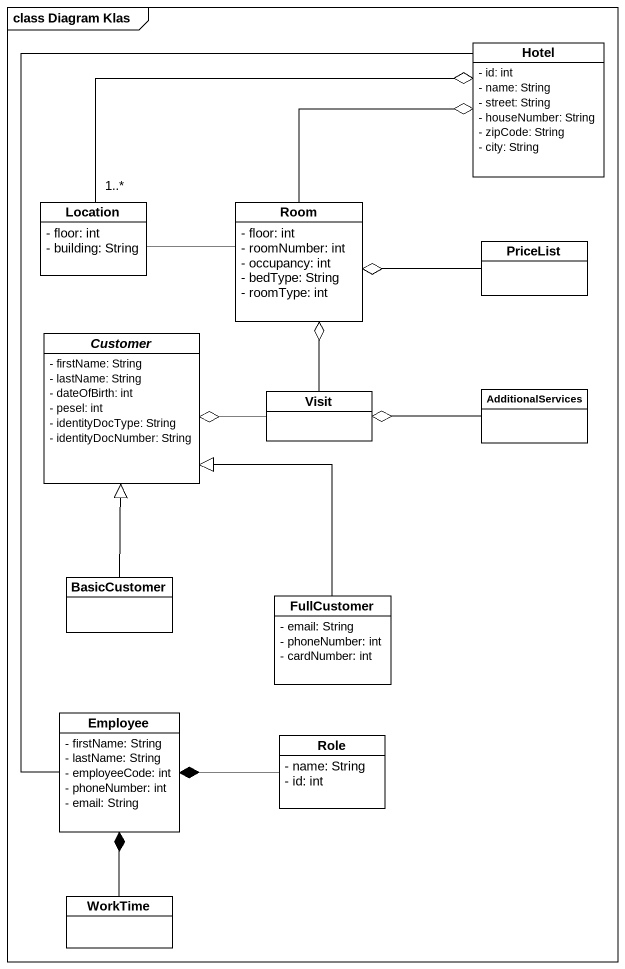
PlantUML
@startuml
mainframe class Diagram Klas
hide circle
hide empty members
skinparam classAttributeIconSize 0
class Hotel {
  - id: int
  - name: String
  - street: String
  - houseNumber: String
  - zipCode: String
  - city: String
}
class Location {
  - floor: int
  - building: String
}
class Room {
  - floor: int
  - roomNumber: int
  - occupancy: int
  - bedType: String
  - roomType: int
}
class PriceList
abstract class Customer {
  - firstName: String
  - lastName: String
  - dateOfBirth: int
  - pesel: int
  - identityDocType: String
  - identityDocNumber: String
}
class Visit
class AdditionalServices
class BasicCustomer
class FullCustomer {
  - email: String
  - phoneNumber: int
  - cardNumber: int
}
class Employee {
  - firstName: String
  - lastName: String
  - employeeCode: int
  - phoneNumber: int
  - email: String
}
class Role {
  - name: String
  - id: int
}
class WorkTime
Location "1..*" -right-o Hotel
Location -right- Room
Room -up-o Hotel
PriceList -left-o Room
Visit -up-o Room
Visit -left-o Customer
AdditionalServices -left-o Visit
BasicCustomer -up-|> Customer
FullCustomer -up-|> Customer
Employee -up- Hotel
Role -left-* Employee
WorkTime -up-* Employee
@enduml
